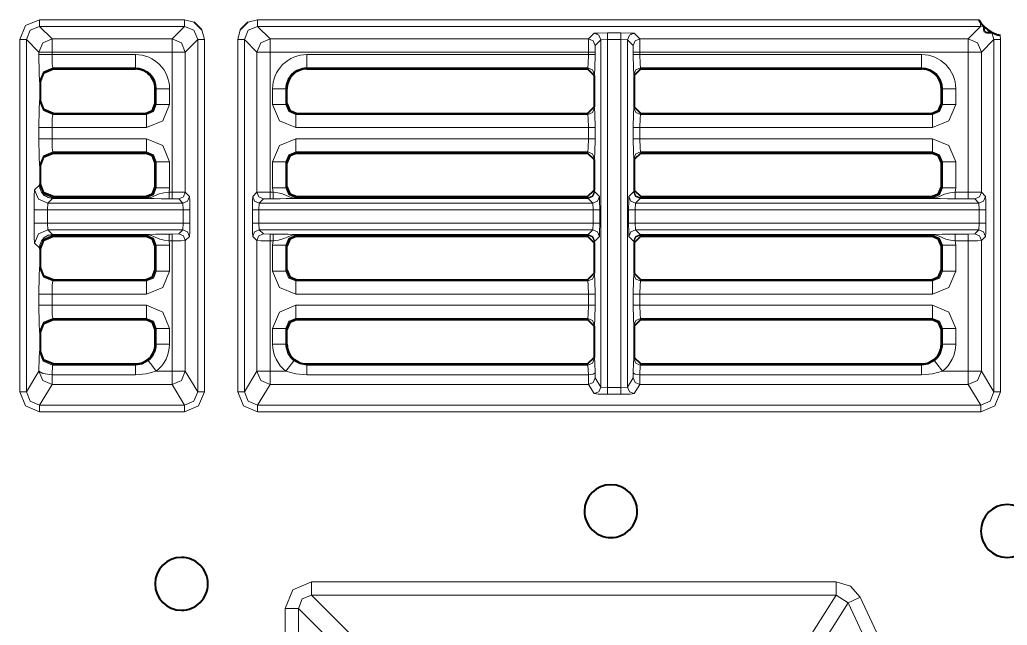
# Model space of a CAD drawing. Header units: millimetres. Extents: x 0 to 2941, y -405 to 1422.
# Drawn here: x 269.3 to 344.1, y 407.6 to 453.4 of the extents above; entities that cross this region are included whole.
import ezdxf

# ---------------------------------------------------------------- set-up
doc = ezdxf.new("R2010")
doc.units = ezdxf.units.MM
doc.layers.add('FINE', color=9, linetype='Continuous')
doc.layers.add('OUTLINE', color=7, linetype='Continuous')

msp = doc.modelspace()

# ---------------------------------------------------------------- linework, layer by layer
at = {"layer": 'FINE', "lineweight": 9}
for p, q in [((270.829, 453.377), (281.804, 453.377)), ((281.804, 453.377), (282.531, 453.189)), ((286.602, 453.189), (287.329, 453.377)), ((287.329, 453.377), (341.909, 453.377)), ((271.773, 451.933), (270.829, 452.877)), ((281.804, 452.877), (270.829, 452.877)), ((280.86, 451.933), (281.804, 452.877)), ((283.115, 452.605), (283.303, 451.878)), ((285.83, 451.878), (286.018, 452.605)), ((287.329, 452.877), (288.273, 451.933)), ((342.054, 452.877), (287.329, 452.877)), ((312.384, 451.933), (312.804, 452.354)), ((313.804, 452.379), (314.829, 452.379)), ((315.829, 452.354), (316.249, 451.933)), ((341.11, 451.933), (342.054, 452.877)), ((343.054, 451.878), (342.896, 452.417)), ((343.518, 452.201), (343.554, 451.878)), ((269.829, 451.878), (270.773, 450.934)), ((269.829, 425.213), (269.829, 451.878)), ((271.773, 451.933), (280.86, 451.933)), ((282.804, 451.878), (281.86, 450.934)), ((283.303, 451.878), (283.303, 425.213)), ((285.83, 425.213), (285.83, 451.878)), ((287.273, 450.934), (286.33, 451.878)), ((288.273, 451.933), (312.384, 451.933)), ((313.804, 451.879), (313.304, 451.854)), ((314.829, 451.879), (313.804, 451.879)), ((314.829, 425.544), (314.829, 451.879)), ((315.329, 451.854), (314.829, 451.879)), ((315.329, 451.854), (315.329, 425.586)), ((316.249, 451.933), (341.11, 451.933)), ((343.054, 451.878), (342.11, 450.934)), ((343.554, 451.878), (343.554, 425.213)), ((270.773, 450.934), (270.773, 450.739)), ((271.773, 450.739), (271.773, 450.934)), ((271.773, 450.739), (278.085, 450.739)), ((281.86, 450.934), (281.86, 440.321)), ((287.273, 440.321), (287.273, 450.934)), ((288.273, 450.934), (288.273, 440.334)), ((312.371, 450.934), (288.273, 450.934)), ((291.049, 450.739), (312.371, 450.739)), ((312.371, 450.739), (312.371, 450.934)), ((312.871, 450.934), (312.871, 450.739)), ((316.262, 450.934), (316.262, 450.739)), ((341.11, 450.934), (316.262, 450.934)), ((316.262, 450.739), (337.585, 450.739)), ((341.11, 440.334), (341.11, 450.934)), ((342.11, 450.934), (342.11, 440.321)), ((278.085, 449.74), (271.822, 449.74)), ((271.863, 449.659), (271.822, 449.74)), ((278.085, 449.659), (278.085, 449.74)), ((291.049, 449.74), (291.049, 449.659)), ((312.834, 449.241), (312.793, 449.158)), ((337.585, 449.74), (316.299, 449.74)), ((316.299, 449.74), (316.34, 449.659)), ((337.585, 449.659), (337.585, 449.74)), ((270.823, 448.741), (270.864, 448.658)), ((279.666, 448.158), (279.585, 448.158)), ((280.665, 448.158), (280.665, 446.961)), ((288.469, 446.961), (288.469, 448.158)), ((339.166, 448.158), (339.085, 448.158)), ((339.166, 446.961), (339.166, 448.158)), ((340.165, 448.158), (340.165, 446.961)), ((270.864, 447.293), (270.823, 447.211)), ((289.467, 446.961), (289.549, 447.042)), ((339.085, 447.042), (339.166, 446.961)), ((271.822, 446.212), (271.863, 446.294)), ((271.822, 446.212), (278.917, 446.212)), ((278.917, 446.212), (278.836, 446.294)), ((290.298, 446.294), (290.216, 446.212)), ((290.216, 446.212), (312.334, 446.212)), ((312.334, 446.212), (312.293, 446.294)), ((312.793, 446.793), (312.834, 446.711)), ((315.799, 446.711), (315.84, 446.793)), ((316.34, 446.294), (316.299, 446.212)), ((270.773, 445.213), (270.773, 444.373)), ((278.917, 445.213), (271.773, 445.213)), ((271.773, 444.373), (271.773, 445.213)), ((312.371, 445.213), (290.216, 445.213)), ((312.371, 444.373), (312.371, 445.213)), ((315.762, 444.373), (315.762, 445.213)), ((338.417, 445.213), (316.262, 445.213)), ((316.262, 445.213), (316.262, 444.373)), ((271.773, 444.373), (278.917, 444.373)), ((290.216, 444.373), (312.371, 444.373)), ((316.262, 444.373), (338.417, 444.373)), ((278.917, 443.375), (271.822, 443.375)), ((271.863, 443.294), (271.822, 443.375)), ((278.836, 443.294), (278.917, 443.375)), ((312.334, 443.375), (290.216, 443.375)), ((290.216, 443.375), (290.298, 443.294)), ((312.293, 443.294), (312.334, 443.375)), ((338.336, 443.294), (338.417, 443.375)), ((280.665, 442.626), (280.665, 440.661)), ((288.469, 440.661), (288.469, 442.626)), ((289.549, 442.544), (289.467, 442.626)), ((312.834, 442.875), (312.793, 442.793)), ((315.84, 442.793), (315.799, 442.875)), ((339.166, 442.626), (339.085, 442.544)), ((340.165, 442.626), (340.165, 440.661)), ((270.823, 442.376), (270.864, 442.294)), ((270.864, 440.993), (270.823, 440.911)), ((270.814, 440.862), (270.458, 440.506)), ((270.823, 440.911), (270.814, 440.862)), ((280.665, 440.661), (280.634, 440.334)), ((280.634, 440.334), (280.86, 440.334)), ((286.958, 440.006), (287.273, 440.321)), ((288.273, 440.334), (288.499, 440.334)), ((288.499, 440.334), (288.469, 440.661)), ((312.793, 440.493), (312.834, 440.411)), ((312.834, 440.411), (312.842, 440.363)), ((312.842, 440.363), (313.199, 440.006)), ((315.434, 440.006), (315.791, 440.363)), ((315.791, 440.363), (315.799, 440.411)), ((315.799, 440.411), (315.84, 440.493)), ((340.165, 440.661), (340.134, 440.334)), ((340.134, 440.334), (341.11, 440.334)), ((342.11, 440.321), (342.425, 440.006)), ((271.419, 439.006), (271.457, 439.506)), ((271.457, 439.506), (271.815, 439.863)), ((271.457, 439.506), (281.675, 439.506)), ((271.812, 439.88), (271.822, 439.912)), ((271.815, 439.88), (271.812, 439.88)), ((271.815, 439.88), (278.917, 439.88)), ((278.917, 439.863), (271.815, 439.863)), ((271.822, 439.912), (271.863, 439.993)), ((271.822, 439.912), (278.917, 439.912)), ((278.917, 439.912), (278.836, 439.993)), ((280.86, 439.834), (280.634, 439.834)), ((281.36, 439.822), (280.86, 439.834)), ((281.675, 439.506), (281.36, 439.822)), ((281.701, 439.006), (281.675, 439.506)), ((287.458, 439.506), (287.432, 439.006)), ((287.773, 439.822), (287.458, 439.506)), ((287.458, 439.506), (312.699, 439.506)), ((288.273, 439.834), (287.773, 439.822)), ((288.499, 439.834), (288.273, 439.834)), ((290.298, 439.993), (290.216, 439.912)), ((290.216, 439.912), (312.334, 439.912)), ((290.216, 439.88), (312.342, 439.88)), ((312.342, 439.863), (290.216, 439.863)), ((312.334, 439.912), (312.293, 439.993)), ((312.342, 439.88), (312.334, 439.912)), ((312.699, 439.506), (312.342, 439.863)), ((312.725, 439.006), (312.699, 439.506)), ((315.934, 439.506), (315.908, 439.006)), ((316.299, 439.912), (316.291, 439.88)), ((316.291, 439.88), (338.417, 439.88)), ((338.417, 439.863), (316.291, 439.863)), ((316.34, 439.993), (316.299, 439.912)), ((316.299, 439.912), (338.417, 439.912)), ((338.417, 439.912), (338.336, 439.993)), ((341.11, 439.834), (340.134, 439.834)), ((341.61, 439.822), (341.11, 439.834)), ((341.951, 439.006), (341.926, 439.506)), ((270.42, 439.006), (270.42, 437.981)), ((271.419, 437.981), (271.419, 439.006)), ((281.701, 439.006), (271.419, 439.006)), ((281.701, 437.981), (281.701, 439.006)), ((282.201, 439.006), (282.201, 437.981)), ((286.933, 437.981), (286.933, 439.006)), ((313.225, 439.006), (313.225, 437.981)), ((315.409, 437.981), (315.409, 439.006)), ((342.451, 439.006), (342.451, 437.981)), ((271.419, 437.981), (281.701, 437.981)), ((271.457, 437.481), (271.419, 437.981)), ((281.675, 437.481), (281.701, 437.981)), ((287.432, 437.981), (287.458, 437.481)), ((312.699, 437.481), (312.725, 437.981)), ((315.908, 437.981), (315.934, 437.481)), ((341.926, 437.481), (341.951, 437.981)), ((281.675, 437.481), (271.457, 437.481)), ((271.815, 437.124), (271.457, 437.481)), ((281.36, 437.166), (281.675, 437.481)), ((287.458, 437.481), (287.773, 437.166)), ((312.699, 437.481), (287.458, 437.481)), ((341.61, 437.166), (341.926, 437.481)), ((270.458, 436.481), (270.814, 436.125)), ((271.815, 437.124), (271.809, 437.124)), ((271.812, 437.107), (271.815, 437.107)), ((271.822, 437.075), (271.812, 437.107)), ((271.815, 437.124), (278.917, 437.124)), ((278.917, 437.107), (271.815, 437.107)), ((278.917, 437.075), (271.822, 437.075)), ((271.863, 436.993), (271.822, 437.075)), ((278.836, 436.993), (278.917, 437.075)), ((280.634, 437.153), (280.86, 437.153)), ((280.86, 436.653), (280.634, 436.653)), ((280.634, 436.653), (280.665, 436.326)), ((280.86, 437.153), (281.36, 437.166)), ((280.86, 426.786), (280.86, 436.653)), ((282.175, 436.981), (281.86, 436.666)), ((281.86, 436.666), (281.86, 426.786)), ((287.273, 436.666), (286.958, 436.981)), ((287.273, 426.786), (287.273, 436.666)), ((288.499, 436.653), (288.273, 436.653)), ((288.273, 436.653), (288.273, 426.786)), ((288.469, 436.326), (288.499, 436.653)), ((312.342, 437.107), (290.216, 437.107)), ((290.216, 437.075), (290.298, 436.993)), ((312.334, 437.075), (290.216, 437.075)), ((312.293, 436.993), (312.334, 437.075)), ((312.334, 437.075), (312.342, 437.107)), ((312.834, 436.575), (312.793, 436.493)), ((312.842, 436.624), (312.834, 436.575)), ((313.199, 436.981), (312.842, 436.624)), ((315.84, 436.493), (315.799, 436.575)), ((338.417, 437.107), (316.291, 437.107)), ((316.291, 437.107), (316.299, 437.075)), ((338.417, 437.075), (316.299, 437.075)), ((316.299, 437.075), (316.34, 436.993)), ((338.336, 436.993), (338.417, 437.075)), ((340.134, 437.153), (341.11, 437.153)), ((341.11, 436.653), (340.134, 436.653)), ((340.134, 436.653), (340.165, 436.326)), ((341.11, 437.153), (341.61, 437.166)), ((270.814, 436.125), (270.823, 436.076)), ((270.823, 436.076), (270.864, 435.994)), ((279.666, 436.326), (279.585, 436.244)), ((279.666, 434.361), (279.666, 436.326)), ((280.665, 436.326), (280.665, 434.361)), ((288.469, 434.361), (288.469, 436.326)), ((339.166, 436.326), (339.085, 436.244)), ((339.166, 434.361), (339.166, 436.326)), ((340.165, 436.326), (340.165, 434.361)), ((279.585, 434.442), (279.666, 434.361)), ((339.085, 434.442), (339.166, 434.361)), ((271.822, 433.612), (271.863, 433.693)), ((271.822, 433.612), (278.917, 433.612)), ((278.917, 433.612), (278.836, 433.693)), ((290.298, 433.693), (290.216, 433.612)), ((312.793, 434.193), (312.834, 434.111)), ((315.799, 434.111), (315.84, 434.193)), ((316.34, 433.693), (316.299, 433.612)), ((270.773, 432.613), (270.773, 431.773)), ((278.917, 432.613), (271.773, 432.613)), ((271.773, 431.773), (271.773, 432.613)), ((312.371, 432.613), (290.216, 432.613)), ((312.371, 431.773), (312.371, 432.613)), ((312.871, 432.613), (312.871, 431.773)), ((315.762, 431.773), (315.762, 432.613)), ((338.417, 432.613), (316.262, 432.613)), ((316.262, 432.613), (316.262, 431.773)), ((271.773, 431.773), (278.917, 431.773)), ((290.216, 431.773), (312.371, 431.773)), ((316.262, 431.773), (338.417, 431.773)), ((271.863, 430.693), (271.822, 430.775)), ((278.917, 430.775), (271.822, 430.775)), ((278.836, 430.693), (278.917, 430.775)), ((290.216, 430.775), (290.298, 430.693)), ((312.334, 430.775), (290.216, 430.775)), ((312.293, 430.693), (312.334, 430.775)), ((316.299, 430.775), (316.34, 430.693)), ((338.417, 430.775), (316.299, 430.775)), ((338.336, 430.693), (338.417, 430.775)), ((270.823, 429.776), (270.864, 429.693)), ((279.666, 430.026), (279.585, 429.944)), ((279.666, 428.828), (279.666, 430.026)), ((280.665, 430.026), (280.665, 428.828)), ((288.469, 428.828), (288.469, 430.026)), ((289.467, 430.026), (289.467, 428.828)), ((289.549, 429.944), (289.467, 430.026)), ((312.834, 430.275), (312.793, 430.193)), ((315.84, 430.193), (315.799, 430.275)), ((339.166, 430.026), (339.085, 429.944)), ((339.166, 428.828), (339.166, 430.026)), ((340.165, 430.026), (340.165, 428.828)), ((270.864, 428.328), (270.821, 428.241)), ((279.585, 428.828), (279.666, 428.828)), ((289.467, 428.828), (289.549, 428.828)), ((339.085, 428.828), (339.166, 428.828)), ((312.793, 427.828), (312.836, 427.742)), ((270.773, 426.786), (269.829, 425.213)), ((271.773, 426.515), (271.82, 427.242)), ((271.82, 427.242), (271.863, 427.328)), ((271.82, 427.242), (278.085, 427.242)), ((278.085, 427.242), (278.085, 427.328)), ((279.662, 426.786), (280.86, 426.786)), ((288.273, 426.786), (289.471, 426.786)), ((291.049, 427.328), (291.049, 427.242)), ((312.372, 426.515), (312.336, 427.242)), ((316.297, 427.242), (316.261, 426.515)), ((278.085, 426.515), (271.773, 426.515)), ((312.372, 426.515), (291.049, 426.515)), ((312.384, 425.787), (312.372, 426.515)), ((312.872, 426.651), (312.884, 426.287)), ((315.329, 425.586), (315.75, 426.287)), ((315.75, 426.287), (315.762, 426.651)), ((316.261, 426.515), (316.249, 425.787)), ((337.585, 426.515), (316.261, 426.515)), ((270.828, 424.213), (271.773, 425.787)), ((288.273, 425.787), (287.328, 424.213)), ((312.384, 425.787), (288.273, 425.787)), ((312.804, 425.087), (312.384, 425.787)), ((313.304, 425.586), (313.804, 425.544)), ((314.829, 425.544), (315.329, 425.586)), ((342.055, 424.213), (341.11, 425.787)), ((314.829, 425.044), (313.804, 425.044)), ((287.328, 424.213), (342.055, 424.213)), ((281.805, 423.713), (270.828, 423.713)), ((342.055, 423.713), (287.328, 423.713)), ((291.418, 410.835), (331.125, 410.835)), ((291.418, 409.837), (313.59, 387.665)), ((331.125, 409.837), (291.418, 409.837)), ((317, 387.665), (331.125, 409.837)), ((332.03, 409.26), (331.125, 409.837)), ((332.935, 409.682), (337.553, 399.779)), ((332.03, 409.26), (317.905, 387.089)), ((336.648, 399.357), (332.03, 409.26))]:
    msp.add_line(p, q, dxfattribs=at)
for points in [[(270.829, 453.377), (269.769, 452.938), (269.329, 451.878)], [(270.829, 452.877), (270.829, 453.028), (270.829, 453.377)], [(281.804, 452.877), (281.804, 453.028), (281.804, 453.377)], [(287.329, 452.877), (287.329, 453.028), (287.329, 453.377)], [(342.309, 452.844), (342.054, 452.877), (342.054, 452.956), (342.054, 453.155)], [(270.829, 452.877), (270.122, 452.585), (269.829, 451.878)], [(282.804, 451.878), (282.511, 452.585), (281.804, 452.877)], [(287.329, 452.877), (286.622, 452.585), (286.33, 451.878)], [(312.804, 452.354), (313.106, 452.372), (313.804, 452.379)], [(312.804, 452.354), (313.157, 452.207), (313.304, 451.854)], [(313.804, 452.379), (313.804, 452.228), (313.804, 451.879)], [(314.829, 452.379), (314.829, 452.228), (314.829, 451.879)], [(314.829, 452.379), (315.527, 452.372), (315.829, 452.354)], [(315.829, 452.354), (315.476, 452.207), (315.329, 451.854)], [(269.329, 451.878), (269.678, 451.878), (269.829, 451.878)], [(269.329, 451.878), (269.329, 425.213), (269.768, 424.152), (270.828, 423.713)], [(271.773, 451.933), (271.066, 451.641), (270.773, 450.934)], [(271.773, 450.934), (271.773, 451.632), (271.773, 451.933)], [(280.86, 451.933), (281.567, 451.641), (281.86, 450.934)], [(280.86, 451.933), (280.86, 451.632), (280.86, 450.934)], [(281.86, 426.786), (282.804, 425.213), (282.804, 451.878)], [(282.804, 451.878), (282.954, 451.878), (283.303, 451.878)], [(285.83, 451.878), (286.179, 451.878), (286.33, 451.878)], [(286.33, 451.878), (286.33, 425.213), (287.273, 426.786)], [(287.273, 450.934), (287.566, 451.641), (288.273, 451.933)], [(288.273, 450.934), (288.273, 451.632), (288.273, 451.933)], [(312.371, 450.934), (312.375, 451.632), (312.384, 451.933)], [(312.384, 451.933), (312.737, 451.787), (312.884, 451.434)], [(313.304, 451.854), (312.884, 451.434), (312.871, 450.934)], [(312.884, 426.287), (313.304, 425.586), (313.304, 451.854)], [(313.804, 451.879), (313.804, 425.544), (314.829, 425.544)], [(315.84, 449.158), (315.799, 449.241), (315.773, 449.706), (315.762, 450.739), (315.762, 450.934), (315.749, 451.434), (315.329, 451.854)], [(316.249, 451.933), (315.896, 451.787), (315.749, 451.434)], [(316.249, 451.933), (316.258, 451.632), (316.262, 450.934)], [(341.11, 451.933), (341.11, 451.632), (341.11, 450.934)], [(341.11, 451.933), (341.817, 451.641), (342.11, 450.934)], [(342.11, 426.786), (343.054, 425.213), (343.054, 451.878)], [(343.054, 451.878), (343.205, 451.878), (343.554, 451.878)], [(271.773, 450.934), (271.075, 450.934), (270.773, 450.934)], [(271.773, 450.739), (271.075, 450.739), (270.773, 450.739)], [(270.773, 450.739), (270.787, 449.362), (270.823, 448.741)], [(280.86, 440.334), (280.86, 450.934), (271.773, 450.934)], [(271.822, 449.74), (271.787, 450.05), (271.773, 450.739)], [(278.085, 450.739), (278.085, 450.05), (278.085, 449.74)], [(281.86, 450.934), (281.558, 450.934), (280.86, 450.934)], [(288.273, 450.934), (287.575, 450.934), (287.273, 450.934)], [(291.049, 450.739), (291.049, 450.05), (291.049, 449.74)], [(312.334, 449.74), (312.36, 450.05), (312.371, 450.739)], [(312.371, 450.934), (312.72, 450.934), (312.871, 450.934)], [(312.371, 450.739), (312.72, 450.739), (312.871, 450.739)], [(312.871, 450.739), (312.86, 449.706), (312.834, 449.241)], [(316.262, 450.934), (315.913, 450.934), (315.762, 450.934)], [(315.762, 450.739), (315.913, 450.739), (316.262, 450.739)], [(316.262, 450.739), (316.273, 450.05), (316.299, 449.74)], [(337.585, 450.739), (337.585, 450.05), (337.585, 449.74)], [(342.11, 450.934), (341.808, 450.934), (341.11, 450.934)], [(271.822, 449.74), (271.116, 449.447), (270.823, 448.741)], [(312.293, 449.659), (312.334, 449.74), (291.049, 449.74)], [(312.334, 449.74), (312.687, 449.593), (312.834, 449.241)], [(315.799, 449.241), (315.946, 449.593), (316.299, 449.74)], [(279.585, 447.042), (279.666, 446.961), (279.666, 448.158)], [(280.665, 448.158), (279.976, 448.158), (279.666, 448.158)], [(289.467, 448.158), (289.157, 448.158), (288.469, 448.158)], [(289.549, 448.158), (289.467, 448.158), (289.467, 446.961)], [(340.165, 448.158), (339.476, 448.158), (339.166, 448.158)], [(270.823, 447.211), (270.787, 446.59), (270.773, 445.213)], [(270.823, 447.211), (271.116, 446.505), (271.822, 446.212)], [(278.917, 446.212), (279.448, 446.43), (279.666, 446.961)], [(280.665, 446.961), (280.153, 445.725), (278.917, 445.213)], [(279.666, 446.961), (279.976, 446.961), (280.665, 446.961)], [(289.467, 446.961), (289.157, 446.961), (288.469, 446.961)], [(290.216, 445.213), (288.98, 445.725), (288.469, 446.961)], [(289.467, 446.961), (289.685, 446.43), (290.216, 446.212)], [(338.417, 446.212), (338.948, 446.43), (339.166, 446.961)], [(340.165, 446.961), (339.653, 445.725), (338.417, 445.213)], [(340.165, 446.961), (339.476, 446.961), (339.166, 446.961)], [(271.773, 445.213), (271.787, 445.902), (271.822, 446.212)], [(278.917, 446.212), (278.917, 445.902), (278.917, 445.213)], [(290.216, 446.212), (290.216, 445.902), (290.216, 445.213)], [(312.834, 446.711), (312.687, 446.358), (312.334, 446.212)], [(312.371, 445.213), (312.36, 445.902), (312.334, 446.212)], [(312.834, 446.711), (312.86, 446.246), (312.871, 445.213)], [(315.762, 445.213), (315.773, 446.246), (315.799, 446.711)], [(316.299, 446.212), (315.946, 446.358), (315.799, 446.711)], [(316.299, 446.212), (316.273, 445.902), (316.262, 445.213)], [(316.299, 446.212), (338.417, 446.212), (338.336, 446.294)], [(338.417, 446.212), (338.417, 445.902), (338.417, 445.213)], [(270.773, 445.213), (271.075, 445.213), (271.773, 445.213)], [(312.871, 445.213), (312.72, 445.213), (312.371, 445.213)], [(312.871, 445.213), (312.871, 444.373), (312.86, 443.341), (312.834, 442.875)], [(316.262, 445.213), (315.913, 445.213), (315.762, 445.213)], [(270.773, 444.373), (271.075, 444.373), (271.773, 444.373)], [(270.773, 444.373), (270.787, 442.997), (270.823, 442.376)], [(271.822, 443.375), (271.787, 443.685), (271.773, 444.373)], [(278.917, 443.375), (278.917, 443.685), (278.917, 444.373)], [(278.917, 444.373), (280.153, 443.862), (280.665, 442.626)], [(288.469, 442.626), (288.98, 443.862), (290.216, 444.373)], [(290.216, 443.375), (290.216, 443.685), (290.216, 444.373)], [(312.334, 443.375), (312.36, 443.685), (312.371, 444.373)], [(312.871, 444.373), (312.72, 444.373), (312.371, 444.373)], [(316.262, 444.373), (315.913, 444.373), (315.762, 444.373)], [(315.799, 442.875), (315.773, 443.341), (315.762, 444.373)], [(316.262, 444.373), (316.273, 443.685), (316.299, 443.375)], [(338.417, 443.375), (338.417, 443.685), (338.417, 444.373)], [(338.417, 444.373), (339.653, 443.862), (340.165, 442.626)], [(270.823, 442.376), (271.116, 443.082), (271.822, 443.375)], [(279.666, 442.626), (279.448, 443.157), (278.917, 443.375)], [(290.216, 443.375), (289.685, 443.157), (289.467, 442.626)], [(312.834, 442.875), (312.687, 443.228), (312.334, 443.375)], [(316.299, 443.375), (315.946, 443.228), (315.799, 442.875)], [(338.417, 443.375), (316.299, 443.375), (316.34, 443.294)], [(339.166, 442.626), (338.948, 443.157), (338.417, 443.375)], [(279.585, 440.742), (279.666, 440.661), (279.666, 442.626), (279.585, 442.544)], [(280.665, 442.626), (279.976, 442.626), (279.666, 442.626)], [(289.467, 442.626), (289.157, 442.626), (288.469, 442.626)], [(289.467, 442.626), (289.467, 440.661), (289.549, 440.742)], [(339.085, 440.742), (339.166, 440.661), (339.166, 442.626)], [(340.165, 442.626), (339.476, 442.626), (339.166, 442.626)], [(270.458, 440.506), (270.431, 440.053), (270.42, 439.006)], [(270.458, 440.506), (270.751, 439.799), (271.457, 439.506)], [(270.814, 440.862), (270.814, 440.838), (270.839, 440.646), (270.967, 440.341), (271.19, 440.096), (271.482, 439.937), (271.812, 439.88), (271.81, 439.868), (271.809, 439.863), (271.815, 439.863)], [(270.814, 440.862), (270.814, 440.838), (270.838, 440.644), (270.966, 440.334), (271.188, 440.084), (271.48, 439.921), (271.809, 439.863)], [(270.823, 440.911), (271.116, 440.205), (271.822, 439.912)], [(278.917, 439.912), (279.448, 440.13), (279.666, 440.661)], [(278.917, 439.88), (278.988, 439.882), (279.074, 439.891), (279.314, 439.951), (279.813, 440.173), (280.227, 440.284), (280.634, 440.334)], [(280.665, 440.661), (279.976, 440.661), (279.666, 440.661)], [(280.634, 440.334), (280.634, 439.985), (280.634, 439.834)], [(280.86, 440.334), (280.86, 439.985), (280.86, 439.834)], [(280.86, 440.334), (281.558, 440.33), (281.86, 440.321)], [(281.86, 440.321), (281.713, 439.968), (281.36, 439.822)], [(281.86, 440.321), (282.175, 440.006), (282.193, 439.704), (282.201, 439.006)], [(287.273, 440.321), (287.575, 440.33), (288.273, 440.334)], [(287.273, 440.321), (287.42, 439.968), (287.773, 439.822)], [(288.273, 440.334), (288.273, 439.985), (288.273, 439.834)], [(289.467, 440.661), (289.157, 440.661), (288.469, 440.661)], [(288.499, 440.334), (288.499, 439.985), (288.499, 439.834)], [(288.499, 440.334), (288.863, 440.291), (289.206, 440.213), (289.724, 439.988), (289.861, 439.937), (289.968, 439.908), (290.113, 439.885), (290.183, 439.88), (290.216, 439.88)], [(289.467, 440.661), (289.685, 440.13), (290.216, 439.912)], [(312.334, 439.912), (312.687, 440.058), (312.834, 440.411)], [(312.342, 439.863), (312.695, 440.01), (312.842, 440.363)], [(312.342, 439.88), (312.694, 440.023), (312.842, 440.363)], [(315.791, 440.363), (315.939, 440.023), (316.291, 439.88)], [(315.791, 440.363), (315.938, 440.01), (316.291, 439.863)], [(315.799, 440.411), (315.946, 440.058), (316.299, 439.912)], [(338.417, 439.912), (338.948, 440.13), (339.166, 440.661)], [(338.417, 439.88), (338.487, 439.882), (338.574, 439.891), (338.814, 439.951), (339.314, 440.173), (339.727, 440.284), (340.134, 440.334)], [(340.165, 440.661), (339.476, 440.661), (339.166, 440.661)], [(340.134, 440.334), (340.134, 439.985), (340.134, 439.834)], [(341.11, 440.334), (341.11, 439.985), (341.11, 439.834)], [(341.11, 440.334), (341.808, 440.33), (342.11, 440.321)], [(342.11, 440.321), (341.964, 439.968), (341.61, 439.822)], [(271.815, 439.863), (271.815, 439.868), (271.815, 439.88)], [(278.917, 439.88), (278.917, 439.901), (278.917, 439.912)], [(278.917, 439.88), (278.917, 439.868), (278.917, 439.863)], [(280.634, 439.834), (280.042, 439.837), (279.494, 439.847), (279.086, 439.859), (278.978, 439.863), (278.944, 439.863), (278.917, 439.863)], [(282.175, 440.006), (282.029, 439.653), (281.675, 439.506)], [(286.933, 439.006), (286.94, 439.704), (286.958, 440.006)], [(286.958, 440.006), (287.105, 439.653), (287.458, 439.506)], [(290.216, 439.863), (290.204, 439.863), (290.176, 439.863), (290.117, 439.862), (290.068, 439.86), (289.994, 439.858), (289.5, 439.843), (289.029, 439.837), (288.499, 439.834)], [(290.216, 439.88), (290.216, 439.901), (290.216, 439.912)], [(290.216, 439.88), (290.216, 439.868), (290.216, 439.863)], [(312.342, 439.863), (312.342, 439.868), (312.342, 439.88)], [(312.699, 439.506), (313.053, 439.653), (313.199, 440.006)], [(313.199, 440.006), (313.217, 439.704), (313.225, 439.006)], [(315.409, 439.006), (315.416, 439.704), (315.434, 440.006)], [(315.434, 440.006), (315.581, 439.653), (315.934, 439.506)], [(316.291, 439.863), (315.934, 439.506), (341.926, 439.506), (341.61, 439.822)], [(316.291, 439.88), (316.291, 439.868), (316.291, 439.863)], [(338.417, 439.88), (338.417, 439.901), (338.417, 439.912)], [(338.417, 439.88), (338.417, 439.868), (338.417, 439.863)], [(340.134, 439.834), (339.542, 439.837), (338.994, 439.847), (338.586, 439.859), (338.478, 439.863), (338.444, 439.863), (338.417, 439.863)], [(342.425, 440.006), (342.279, 439.653), (341.926, 439.506)], [(342.425, 440.006), (342.444, 439.704), (342.451, 439.006)], [(270.42, 439.006), (270.721, 439.006), (271.419, 439.006)], [(281.701, 439.006), (282.05, 439.006), (282.201, 439.006)], [(286.933, 439.006), (287.083, 439.006), (287.432, 439.006)], [(287.432, 437.981), (312.725, 437.981), (312.725, 439.006)], [(312.725, 439.006), (287.432, 439.006), (287.432, 437.981)], [(312.725, 439.006), (313.074, 439.006), (313.225, 439.006)], [(315.409, 439.006), (315.56, 439.006), (315.908, 439.006)], [(341.951, 439.006), (315.908, 439.006), (315.908, 437.981)], [(315.908, 437.981), (341.951, 437.981), (341.951, 439.006)], [(342.451, 439.006), (342.3, 439.006), (341.951, 439.006)], [(270.42, 437.981), (270.721, 437.981), (271.419, 437.981)], [(270.42, 437.981), (270.431, 436.934), (270.458, 436.481)], [(281.701, 437.981), (282.05, 437.981), (282.201, 437.981)], [(282.201, 437.981), (282.193, 437.283), (282.175, 436.981)], [(286.933, 437.981), (287.083, 437.981), (287.432, 437.981)], [(286.958, 436.981), (286.94, 437.283), (286.933, 437.981)], [(312.725, 437.981), (313.074, 437.981), (313.225, 437.981)], [(313.225, 437.981), (313.217, 437.283), (313.199, 436.981)], [(315.409, 437.981), (315.56, 437.981), (315.908, 437.981)], [(315.434, 436.981), (315.416, 437.283), (315.409, 437.981)], [(342.451, 437.981), (342.3, 437.981), (341.951, 437.981)], [(342.451, 437.981), (342.444, 437.283), (342.425, 436.981)], [(270.458, 436.481), (270.751, 437.188), (271.457, 437.481)], [(281.675, 437.481), (282.029, 437.334), (282.175, 436.981)], [(286.958, 436.981), (287.105, 437.334), (287.458, 437.481)], [(290.216, 437.124), (312.342, 437.124), (312.699, 437.481)], [(312.699, 437.481), (313.053, 437.334), (313.199, 436.981)], [(315.434, 436.981), (315.581, 437.334), (315.934, 437.481)], [(341.926, 437.481), (315.934, 437.481), (316.291, 437.124), (338.417, 437.124)], [(342.425, 436.981), (342.279, 437.334), (341.926, 437.481)], [(270.814, 436.125), (270.814, 436.149), (270.838, 436.343), (270.966, 436.653), (271.188, 436.903), (271.48, 437.065), (271.809, 437.124)], [(270.814, 436.125), (270.814, 436.149), (270.839, 436.34), (270.967, 436.646), (271.19, 436.891), (271.482, 437.05), (271.812, 437.107)], [(270.823, 436.076), (271.116, 436.782), (271.822, 437.075)], [(271.809, 437.124), (271.81, 437.119), (271.812, 437.107)], [(271.815, 437.107), (271.815, 437.119), (271.815, 437.124)], [(278.917, 437.124), (278.93, 437.124), (278.957, 437.124), (279.016, 437.125), (279.065, 437.127), (279.139, 437.129), (279.633, 437.143), (280.104, 437.15), (280.634, 437.153)], [(278.917, 437.124), (278.917, 437.119), (278.917, 437.107)], [(280.634, 436.653), (280.27, 436.696), (279.927, 436.774), (279.409, 436.998), (279.272, 437.05), (279.166, 437.079), (279.02, 437.102), (278.95, 437.106), (278.917, 437.107)], [(278.917, 437.075), (278.917, 437.085), (278.917, 437.107)], [(279.666, 436.326), (279.448, 436.857), (278.917, 437.075)], [(280.634, 437.153), (280.634, 437.002), (280.634, 436.653)], [(280.86, 437.153), (280.86, 437.002), (280.86, 436.653)], [(281.86, 436.666), (281.558, 436.657), (280.86, 436.653)], [(281.36, 437.166), (281.713, 437.019), (281.86, 436.666)], [(287.273, 436.666), (287.42, 437.019), (287.773, 437.166)], [(288.273, 436.653), (287.575, 436.657), (287.273, 436.666)], [(287.773, 437.166), (288.273, 437.153), (288.499, 437.153)], [(288.273, 436.653), (288.273, 437.002), (288.273, 437.153)], [(288.499, 436.653), (288.499, 437.002), (288.499, 437.153)], [(288.499, 437.153), (289.091, 437.15), (289.639, 437.14), (290.047, 437.127), (290.155, 437.124), (290.189, 437.124), (290.216, 437.124)], [(290.216, 437.107), (290.146, 437.105), (290.059, 437.096), (289.82, 437.036), (289.32, 436.814), (288.906, 436.703), (288.499, 436.653)], [(290.216, 437.075), (289.685, 436.857), (289.467, 436.326)], [(290.216, 437.107), (290.216, 437.119), (290.216, 437.124)], [(290.216, 437.075), (290.216, 437.085), (290.216, 437.107)], [(312.334, 437.075), (312.687, 436.928), (312.834, 436.575)], [(312.342, 437.124), (312.695, 436.977), (312.842, 436.624)], [(312.342, 437.107), (312.342, 437.119), (312.342, 437.124)], [(312.342, 437.107), (312.694, 436.964), (312.842, 436.624)], [(315.799, 436.575), (315.791, 436.624), (315.434, 436.981)], [(315.791, 436.624), (315.938, 436.977), (316.291, 437.124)], [(315.791, 436.624), (315.939, 436.964), (316.291, 437.107)], [(315.799, 436.575), (315.946, 436.928), (316.299, 437.075)], [(316.291, 437.124), (316.291, 437.119), (316.291, 437.107)], [(338.417, 437.124), (338.43, 437.124), (338.457, 437.124), (338.516, 437.125), (338.565, 437.127), (338.639, 437.129), (339.133, 437.143), (339.604, 437.15), (340.134, 437.153)], [(338.417, 437.107), (338.417, 437.119), (338.417, 437.124)], [(340.134, 436.653), (339.77, 436.696), (339.427, 436.774), (338.909, 436.998), (338.773, 437.05), (338.666, 437.079), (338.52, 437.102), (338.45, 437.106), (338.417, 437.107)], [(338.417, 437.075), (338.417, 437.085), (338.417, 437.107)], [(339.166, 436.326), (338.948, 436.857), (338.417, 437.075)], [(339.162, 426.786), (341.11, 426.786), (341.11, 436.653)], [(340.134, 436.653), (340.134, 437.002), (340.134, 437.153)], [(341.11, 436.653), (341.11, 437.002), (341.11, 437.153)], [(342.11, 436.666), (341.808, 436.657), (341.11, 436.653)], [(342.11, 436.666), (341.964, 437.019), (341.61, 437.166)], [(342.425, 436.981), (342.11, 436.666), (342.11, 426.786)], [(280.665, 436.326), (279.976, 436.326), (279.666, 436.326)], [(289.467, 436.326), (289.157, 436.326), (288.469, 436.326)], [(289.549, 436.244), (289.467, 436.326), (289.467, 434.361), (289.549, 434.442)], [(340.165, 436.326), (339.476, 436.326), (339.166, 436.326)], [(270.864, 434.693), (270.823, 434.611), (270.787, 433.99), (270.773, 432.613)], [(270.823, 434.611), (271.116, 433.905), (271.822, 433.612)], [(278.917, 433.612), (279.448, 433.83), (279.666, 434.361)], [(280.665, 434.361), (280.153, 433.125), (278.917, 432.613)], [(280.665, 434.361), (279.976, 434.361), (279.666, 434.361)], [(289.467, 434.361), (289.157, 434.361), (288.469, 434.361)], [(290.216, 432.613), (288.98, 433.125), (288.469, 434.361)], [(289.467, 434.361), (289.685, 433.83), (290.216, 433.612)], [(338.417, 433.612), (338.948, 433.83), (339.166, 434.361)], [(340.165, 434.361), (339.653, 433.125), (338.417, 432.613)], [(340.165, 434.361), (339.476, 434.361), (339.166, 434.361)], [(271.773, 432.613), (271.787, 433.302), (271.822, 433.612)], [(278.917, 432.613), (278.917, 433.302), (278.917, 433.612)], [(290.216, 433.612), (312.334, 433.612), (312.293, 433.693)], [(290.216, 432.613), (290.216, 433.302), (290.216, 433.612)], [(312.834, 434.111), (312.687, 433.759), (312.334, 433.612)], [(312.371, 432.613), (312.36, 433.302), (312.334, 433.612)], [(312.834, 434.111), (312.86, 433.646), (312.871, 432.613)], [(315.762, 432.613), (315.773, 433.646), (315.799, 434.111)], [(315.799, 434.111), (315.946, 433.759), (316.299, 433.612)], [(316.299, 433.612), (316.273, 433.302), (316.262, 432.613)], [(316.299, 433.612), (338.417, 433.612), (338.336, 433.693)], [(338.417, 432.613), (338.417, 433.302), (338.417, 433.612)], [(270.773, 432.613), (271.075, 432.613), (271.773, 432.613)], [(312.871, 432.613), (312.72, 432.613), (312.371, 432.613)], [(315.762, 432.613), (315.913, 432.613), (316.262, 432.613)], [(270.773, 431.773), (271.075, 431.773), (271.773, 431.773)], [(270.773, 431.773), (270.787, 430.397), (270.823, 429.776)], [(271.822, 430.775), (271.787, 431.085), (271.773, 431.773)], [(278.917, 430.775), (278.917, 431.085), (278.917, 431.773)], [(278.917, 431.773), (280.153, 431.262), (280.665, 430.026)], [(288.469, 430.026), (288.98, 431.262), (290.216, 431.773)], [(290.216, 431.773), (290.216, 431.085), (290.216, 430.775)], [(312.334, 430.775), (312.36, 431.085), (312.371, 431.773)], [(312.871, 431.773), (312.72, 431.773), (312.371, 431.773)], [(312.871, 431.773), (312.86, 430.741), (312.834, 430.275)], [(315.762, 431.773), (315.913, 431.773), (316.262, 431.773)], [(315.799, 430.275), (315.773, 430.741), (315.762, 431.773)], [(316.262, 431.773), (316.273, 431.085), (316.299, 430.775)], [(338.417, 430.775), (338.417, 431.085), (338.417, 431.773)], [(338.417, 431.773), (339.653, 431.262), (340.165, 430.026)], [(270.823, 429.776), (271.116, 430.482), (271.822, 430.775)], [(279.666, 430.026), (279.448, 430.557), (278.917, 430.775)], [(290.216, 430.775), (289.685, 430.557), (289.467, 430.026)], [(312.834, 430.275), (312.687, 430.628), (312.334, 430.775)], [(315.799, 430.275), (315.946, 430.628), (316.299, 430.775)], [(339.166, 430.026), (338.948, 430.557), (338.417, 430.775)], [(279.666, 430.026), (279.976, 430.026), (280.665, 430.026)], [(288.469, 430.026), (289.157, 430.026), (289.467, 430.026)], [(339.166, 430.026), (339.476, 430.026), (340.165, 430.026)], [(279.666, 428.828), (279.976, 428.828), (280.665, 428.828)], [(288.469, 428.828), (289.157, 428.828), (289.467, 428.828)], [(339.166, 428.828), (339.476, 428.828), (340.165, 428.828)], [(270.821, 428.241), (270.791, 427.806), (270.773, 426.786)], [(270.821, 428.241), (271.114, 427.535), (271.82, 427.242)], [(278.085, 427.242), (278.588, 427.326), (279.052, 427.576)], [(279.052, 427.576), (279.241, 427.331), (279.662, 426.786)], [(289.471, 426.786), (289.892, 427.331), (290.081, 427.576)], [(290.081, 427.576), (290.536, 427.329), (291.049, 427.242)], [(312.336, 427.242), (312.689, 427.389), (312.836, 427.742)], [(312.836, 427.742), (312.858, 427.415), (312.872, 426.651)], [(315.762, 426.651), (315.775, 427.415), (315.797, 427.742), (315.84, 427.828)], [(316.297, 427.242), (315.944, 427.389), (315.797, 427.742)], [(338.552, 427.576), (338.741, 427.331), (339.162, 426.786)], [(270.773, 426.786), (271.066, 426.08), (271.773, 425.787)], [(270.773, 426.786), (271.075, 426.597), (271.773, 426.515)], [(278.085, 427.242), (278.085, 427.025), (278.085, 426.515)], [(279.662, 426.786), (278.905, 426.583), (278.085, 426.515)], [(281.86, 426.786), (281.558, 426.786), (280.86, 426.786)], [(281.86, 426.786), (281.567, 426.08), (280.86, 425.787)], [(280.86, 425.787), (280.86, 426.095), (280.86, 426.786)], [(288.273, 426.786), (287.575, 426.786), (287.273, 426.786)], [(288.273, 425.787), (287.567, 426.08), (287.273, 426.786)], [(288.273, 426.786), (288.273, 426.095), (288.273, 425.787)], [(291.049, 426.515), (290.213, 426.586), (289.471, 426.786)], [(291.049, 427.242), (312.336, 427.242), (312.293, 427.328)], [(291.049, 426.515), (291.049, 427.025), (291.049, 427.242)], [(316.34, 427.328), (316.297, 427.242), (337.585, 427.242), (337.585, 427.328)], [(337.585, 427.242), (337.585, 427.025), (337.585, 426.515)], [(339.162, 426.786), (338.405, 426.583), (337.585, 426.515)], [(341.11, 425.787), (341.11, 426.095), (341.11, 426.786)], [(342.11, 426.786), (341.808, 426.786), (341.11, 426.786)], [(342.11, 426.786), (341.817, 426.08), (341.11, 425.787)], [(271.773, 425.787), (271.773, 426.002), (271.773, 426.515)], [(312.372, 426.515), (312.721, 426.556), (312.872, 426.651)], [(312.384, 425.787), (312.737, 425.934), (312.884, 426.287)], [(316.249, 425.787), (315.896, 425.934), (315.75, 426.287)], [(316.261, 426.515), (315.912, 426.556), (315.762, 426.651)], [(270.828, 424.213), (281.805, 424.213), (280.86, 425.787), (271.773, 425.787)], [(312.804, 425.087), (313.157, 425.233), (313.304, 425.586)], [(313.804, 425.044), (313.804, 425.198), (313.804, 425.544)], [(314.829, 425.044), (314.829, 425.198), (314.829, 425.544)], [(315.829, 425.087), (315.476, 425.233), (315.329, 425.586)], [(341.11, 425.787), (316.249, 425.787), (315.829, 425.087)], [(269.829, 425.213), (269.678, 425.213), (269.329, 425.213)], [(269.829, 425.213), (270.122, 424.505), (270.828, 424.213)], [(281.805, 424.213), (282.511, 424.505), (282.804, 425.213)], [(283.303, 425.213), (282.865, 424.152), (281.805, 423.713)], [(282.804, 425.213), (282.954, 425.213), (283.303, 425.213)], [(285.83, 425.213), (286.179, 425.213), (286.33, 425.213)], [(287.328, 423.713), (286.269, 424.152), (285.83, 425.213)], [(286.33, 425.213), (286.622, 424.505), (287.328, 424.213)], [(313.804, 425.044), (313.106, 425.057), (312.804, 425.087)], [(315.829, 425.087), (315.527, 425.057), (314.829, 425.044)], [(342.055, 424.213), (342.762, 424.505), (343.054, 425.213)], [(343.554, 425.213), (343.115, 424.152), (342.055, 423.713)], [(343.054, 425.213), (343.205, 425.213), (343.554, 425.213)], [(270.828, 423.713), (270.828, 424.059), (270.828, 424.213)], [(281.805, 423.713), (281.805, 424.059), (281.805, 424.213)], [(287.328, 423.713), (287.328, 424.059), (287.328, 424.213)], [(342.055, 423.713), (342.055, 424.059), (342.055, 424.213)], [(289.422, 403.834), (289.422, 408.838), (290.006, 410.251), (291.418, 410.835)], [(291.418, 409.837), (291.418, 410.149), (291.418, 410.835)], [(331.125, 409.837), (331.125, 410.149), (331.125, 410.835)], [(331.125, 410.835), (332.198, 410.523), (332.935, 409.682)], [(291.418, 409.837), (290.711, 409.546), (290.42, 408.838)], [(332.03, 409.26), (332.313, 409.392), (332.935, 409.682)], [(290.42, 408.838), (290.108, 408.838), (289.422, 408.838)], [(312.592, 386.667), (290.42, 408.838), (290.42, 403.834)]]:
    msp.add_lwpolyline(points, dxfattribs=at)
for points in [[(280.665, 448.158, 0.414199), (278.085, 450.739)], [(291.049, 450.739, 0.414243), (288.469, 448.158)], [(340.165, 448.158, 0.414179), (337.585, 450.739)], [(279.666, 448.158, 0.414206), (278.085, 449.74)], [(291.049, 449.74, 0.414222), (289.467, 448.158)], [(339.166, 448.158, 0.414182), (337.585, 449.74)], [(279.052, 427.576, 0.232198), (279.666, 428.828)], [(279.662, 426.786, 0.232249), (280.665, 428.828)], [(288.469, 428.828, 0.232244), (289.471, 426.786)], [(289.467, 428.828, 0.232249), (290.081, 427.576)], [(337.585, 427.242), (338.088, 427.326), (338.552, 427.576, 0.232284), (339.166, 428.828)], [(339.162, 426.786, 0.232258), (340.165, 428.828)]]:
    msp.add_lwpolyline(points, format="xyb", dxfattribs=at)
at = {"layer": 'OUTLINE', "lineweight": 40}
for p, q in [((283.115, 452.605), (282.531, 453.189)), ((286.602, 453.189), (286.018, 452.605)), ((341.909, 453.377), (342.054, 453.155)), ((271.863, 449.659), (278.085, 449.659)), ((291.049, 449.659), (312.293, 449.659)), ((312.793, 449.158), (312.293, 449.659)), ((316.34, 449.659), (315.84, 449.158)), ((316.34, 449.659), (337.585, 449.659)), ((270.864, 448.658), (270.864, 447.293)), ((312.793, 449.158), (312.793, 446.793)), ((315.84, 449.158), (315.84, 446.793)), ((279.585, 447.042), (279.585, 448.158)), ((289.549, 447.042), (289.549, 448.158)), ((339.085, 447.042), (339.085, 448.158)), ((271.863, 446.294), (278.836, 446.294)), ((290.298, 446.294), (312.293, 446.294)), ((312.293, 446.294), (312.793, 446.793)), ((315.84, 446.793), (316.34, 446.294)), ((316.34, 446.294), (338.336, 446.294)), ((271.863, 443.294), (278.836, 443.294)), ((290.298, 443.294), (312.293, 443.294)), ((312.793, 442.793), (312.293, 443.294)), ((316.34, 443.294), (315.84, 442.793)), ((316.34, 443.294), (338.336, 443.294)), ((279.585, 440.742), (279.585, 442.544)), ((289.549, 440.742), (289.549, 442.544)), ((312.793, 442.793), (312.793, 440.493)), ((315.84, 442.793), (315.84, 440.493)), ((270.864, 442.294), (270.864, 440.993)), ((312.293, 439.993), (312.793, 440.493)), ((315.84, 440.493), (316.34, 439.993)), ((271.863, 439.993), (278.836, 439.993)), ((290.298, 439.993), (312.293, 439.993)), ((316.34, 439.993), (338.336, 439.993)), ((271.863, 436.993), (278.836, 436.993)), ((290.298, 436.993), (312.293, 436.993)), ((312.793, 436.493), (312.293, 436.993)), ((312.793, 436.493), (312.793, 434.193)), ((316.34, 436.993), (315.84, 436.493)), ((315.84, 436.493), (315.84, 434.193)), ((316.34, 436.993), (338.336, 436.993)), ((270.864, 435.994), (270.864, 434.693)), ((279.585, 434.442), (279.585, 436.244)), ((289.549, 434.442), (289.549, 436.244)), ((339.085, 434.442), (339.085, 436.244)), ((271.863, 433.693), (278.836, 433.693)), ((290.298, 433.693), (312.293, 433.693)), ((312.293, 433.693), (312.793, 434.193)), ((315.84, 434.193), (316.34, 433.693)), ((316.34, 433.693), (338.336, 433.693)), ((271.863, 430.693), (278.836, 430.693)), ((290.298, 430.693), (312.293, 430.693)), ((312.793, 430.193), (312.293, 430.693)), ((316.34, 430.693), (315.84, 430.193)), ((316.34, 430.693), (338.336, 430.693)), ((279.585, 428.828), (279.585, 429.944)), ((289.549, 428.828), (289.549, 429.944)), ((312.793, 430.193), (312.793, 427.828)), ((339.085, 428.828), (339.085, 429.944)), ((270.864, 429.693), (270.864, 428.328)), ((312.293, 427.328), (312.793, 427.828)), ((271.863, 427.328), (278.085, 427.328)), ((291.049, 427.328), (312.293, 427.328)), ((316.34, 427.328), (337.585, 427.328))]:
    msp.add_line(p, q, dxfattribs=at)
for points in [[(341.909, 453.377, 0.207959), (343.518, 452.201)], [(279.585, 448.158, 0.414214), (278.085, 449.658)], [(291.049, 449.658, 0.414205), (289.549, 448.158)], [(339.085, 448.158, 0.414214), (337.585, 449.658)], [(278.085, 427.328, 0.414214), (279.585, 428.828)], [(289.549, 428.828, 0.414222), (291.049, 427.328)], [(337.585, 427.328, 0.414214), (339.085, 428.828)]]:
    msp.add_lwpolyline(points, format="xyb", dxfattribs=at)
for points in [[(342.054, 453.155), (342.188, 452.984), (342.267, 452.893), (342.301, 452.856), (342.309, 452.844)], [(342.896, 452.417), (342.822, 452.398), (342.652, 452.376), (342.541, 452.386), (342.446, 452.421), (342.431, 452.43), (342.424, 452.435), (342.421, 452.437), (342.419, 452.439), (342.417, 452.441), (342.415, 452.442), (342.412, 452.444), (342.408, 452.447), (342.399, 452.455), (342.381, 452.472), (342.351, 452.512), (342.312, 452.609), (342.309, 452.844)], [(342.896, 452.417), (342.915, 452.41), (342.98, 452.381), (343.146, 452.313), (343.365, 452.241), (343.518, 452.201)], [(270.864, 448.658), (271.157, 449.366), (271.863, 449.659)], [(271.863, 446.294), (271.157, 446.586), (270.864, 447.293)], [(278.836, 446.294), (279.365, 446.513), (279.585, 447.042)], [(289.549, 447.042), (289.768, 446.513), (290.298, 446.294)], [(338.336, 446.294), (338.865, 446.513), (339.085, 447.042)], [(270.864, 442.294), (271.157, 443.001), (271.863, 443.294)], [(279.585, 442.544), (279.365, 443.074), (278.836, 443.294)], [(290.298, 443.294), (289.768, 443.074), (289.549, 442.544)], [(339.085, 440.742), (339.085, 442.544), (338.865, 443.074), (338.336, 443.294)], [(271.863, 439.993), (271.157, 440.286), (270.864, 440.993)], [(278.836, 439.993), (279.365, 440.213), (279.585, 440.742)], [(289.549, 440.742), (289.768, 440.213), (290.298, 439.993)], [(338.336, 439.993), (338.865, 440.213), (339.085, 440.742)], [(270.864, 435.994), (271.157, 436.701), (271.863, 436.993)], [(279.585, 436.244), (279.365, 436.774), (278.836, 436.993)], [(290.298, 436.993), (289.768, 436.774), (289.549, 436.244)], [(339.085, 436.244), (338.865, 436.774), (338.336, 436.993)], [(271.863, 433.693), (271.157, 433.986), (270.864, 434.693)], [(278.836, 433.693), (279.365, 433.913), (279.585, 434.442)], [(289.549, 434.442), (289.768, 433.913), (290.298, 433.693)], [(338.336, 433.693), (338.865, 433.913), (339.085, 434.442)], [(270.864, 429.693), (271.157, 430.401), (271.863, 430.693)], [(279.585, 429.944), (279.365, 430.474), (278.836, 430.693)], [(290.298, 430.693), (289.768, 430.474), (289.549, 429.944)], [(339.085, 429.944), (338.865, 430.474), (338.336, 430.693)], [(315.84, 430.193), (315.84, 427.828), (316.34, 427.328)], [(271.863, 427.328), (271.157, 427.621), (270.864, 428.328)]]:
    msp.add_lwpolyline(points, dxfattribs=at)
for points in [[(316.067, 416.19, 0.414201), (314.067, 418.19, 0.414207), (312.067, 416.19, 0.41422), (314.067, 414.19, 0.414226)], [(346.067, 414.69, 0.414226), (344.067, 416.69, 0.414195), (342.067, 414.69, 0.414182), (344.067, 412.69, 0.414251)], [(279.567, 410.691, 0.414176), (281.567, 408.69, 0.414251), (283.567, 410.691, 0.414226), (281.567, 412.69, 0.414201)]]:
    msp.add_lwpolyline(points, format="xyb", close=True, dxfattribs=at)

doc.saveas('drawing.dxf')
